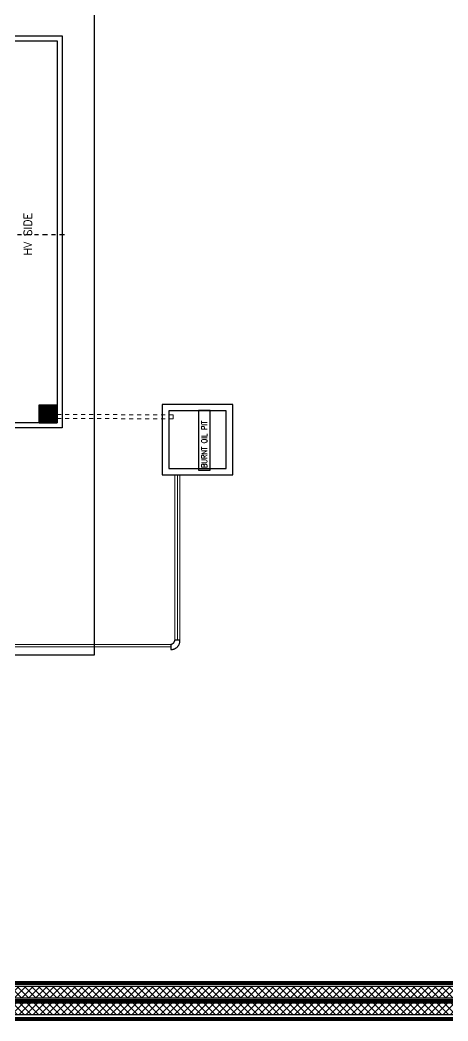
# Model space of a CAD drawing. Header units: metres. Extents: x 530959 to 531458, y 2674234 to 2674577.
# Drawn here: x 531162.49 to 531173.19, y 2674375.03 to 2674400.05 of the extents above; entities that cross this region are included whole.
import ezdxf

# ---------------------------------------------------------------- set-up
doc = ezdxf.new("R2010")
doc.units = ezdxf.units.M
for name, pattern in [('( Dashed )', [0.75, 0.5, -0.25]), ('CENTER', [2, 1.25, -0.25, 0.25, -0.25]), ('CENTER2', [1.125, 0.75, -0.125, 0.125, -0.125]), ('DASHED', [0.75, 0.5, -0.25]), ('HIDDEN', [0.375, 0.25, -0.125])]:
    doc.linetypes.add(name, pattern=pattern)
for name, color, linetype in [('300mm Hume Pipe', 74, 'Continuous'), ('Excavation', 7, 'Continuous'), ('IDT', 7, 'Continuous'), ('Trench (AC)-BL11', 14, 'Continuous')]:
    doc.layers.add(name, color=color, linetype=linetype)
doc.styles.add('RomanS', font='romans.shx')
doc.linetypes.add('FOUNDATION LAYOUT$0$FENCELINE1', pattern='A,6.35,-2.54,[133,ltypeshp.shx,S=2.54,R=0,X=-2.54,Y=0],-2.54,25.4', length=36.83)

# ---------------------------------------------------------------- blocks, each defined once
blk = doc.blocks.new('IDT')
at = {"layer": 'IDT', "color": 8, "linetype": '( Dashed )', "ltscale": 100}
for p, q in [((9.893, 22.22), (9.893, 22.349)), ((9.893, 22.22), (9.893, 22.349)), ((9.663, 22.119), (9.791, 22.119)), ((9.663, 22.119), (9.791, 22.119))]:
    blk.add_line(p, q, dxfattribs=at)
at = {"layer": 'IDT', "color": 8, "linetype": 'DASHED', "lineweight": 0, "ltscale": 20}
for p, q in [((24.537, 22.345), (9.893, 22.345)), ((24.537, 22.345), (9.893, 22.345)), ((9.667, 22.129), (9.667, 17.986)), ((9.667, 22.129), (9.667, 17.986)), ((9.787, 17.986), (9.787, 22.129)), ((9.787, 17.986), (9.787, 22.129)), ((9.893, 22.225), (24.537, 22.225)), ((9.893, 22.225), (24.537, 22.225))]:
    blk.add_line(p, q, dxfattribs=at)
at = {"layer": 'IDT', "color": 8, "linetype": 'CENTER2', "lineweight": 0, "ltscale": 500}
for p, q in [((24.527, 22.285), (9.893, 22.285)), ((24.527, 22.285), (9.893, 22.285)), ((9.727, 22.119), (9.727, 17.986)), ((9.727, 22.119), (9.727, 17.986))]:
    blk.add_line(p, q, dxfattribs=at)
at = {"layer": 'IDT', "color": 253}
for p, q in [((10.103, 17.985), (8.343, 17.985)), ((8.343, 17.985), (8.343, 16.225)), ((9.943, 17.825), (8.503, 17.825)), ((8.503, 17.825), (8.503, 16.385)), ((9.198, 17.863), (8.91, 17.863)), ((8.91, 17.863), (8.91, 16.372)), ((9.198, 16.372), (9.198, 17.863)), ((9.943, 16.385), (9.943, 17.825)), ((10.103, 16.225), (10.103, 17.985)), ((8.503, 16.385), (9.943, 16.385)), ((8.91, 16.372), (9.198, 16.372)), ((8.343, 16.225), (10.103, 16.225))]:
    blk.add_line(p, q, dxfattribs=at)
at = {"layer": 'IDT', "color": 0}
for p, q in [((12.603, 7.01), (12.603, 16.81)), ((12.603, 16.81), (19.553, 16.81)), ((12.728, 7.135), (12.728, 16.685)), ((12.728, 16.685), (19.428, 16.685)), ((12.728, 16.685), (13.178, 16.685)), ((12.728, 16.235), (12.728, 16.685)), ((13.178, 16.685), (13.178, 16.235)), ((13.178, 16.235), (12.728, 16.235)), ((19.553, 7.01), (12.603, 7.01)), ((19.428, 7.135), (12.728, 7.135))]:
    blk.add_line(p, q, dxfattribs=at)
at = {"layer": 'IDT', "color": 253, "linetype": 'HIDDEN', "lineweight": 0, "ltscale": 0.3}
for p, q in [((9.828, 16.582), (12.728, 16.574)), ((9.829, 16.482), (9.829, 16.582)), ((9.828, 16.482), (12.728, 16.474))]:
    blk.add_line(p, q, dxfattribs=at)
at = {"layer": 'IDT', "color": 0, "linetype": 'Continuous'}
for p, q in [((13.178, 16.682), (12.728, 16.682)), ((13.178, 16.655), (12.728, 16.655)), ((13.178, 16.627), (12.728, 16.627)), ((13.178, 16.599), (12.728, 16.599)), ((13.178, 16.571), (12.728, 16.571)), ((13.178, 16.543), (12.728, 16.543)), ((13.178, 16.516), (12.728, 16.516)), ((12.729, 16.685), (12.729, 16.235)), ((12.84, 16.685), (12.84, 16.235)), ((12.951, 16.685), (12.951, 16.235)), ((13.062, 16.685), (13.062, 16.235)), ((13.173, 16.685), (13.173, 16.235)), ((13.178, 16.488), (12.728, 16.488)), ((13.178, 16.46), (12.728, 16.46)), ((13.178, 16.432), (12.728, 16.432)), ((13.178, 16.405), (12.728, 16.405)), ((13.178, 16.377), (12.728, 16.377)), ((13.178, 16.349), (12.728, 16.349)), ((13.178, 16.321), (12.728, 16.321)), ((13.178, 16.293), (12.728, 16.293)), ((13.178, 16.266), (12.728, 16.266)), ((13.178, 16.238), (12.728, 16.238))]:
    blk.add_line(p, q, dxfattribs=at)
at = {"layer": 'IDT', "color": 8, "linetype": 'CENTER', "ltscale": 0.1}
blk.add_line((12.545, 11.985), (27.164, 11.985), dxfattribs=at)
at = {"layer": 'IDT', "color": 7, "linetype": 'FOUNDATION LAYOUT$0$FENCELINE1', "ltscale": 0.01}
blk.add_lwpolyline([(19.911, 22.485), (11.801, 22.485), (11.801, 6.21), (19.731, 6.21), (25.552, 6.21), (25.552, 9.06)], dxfattribs=at)
at = {"layer": 'IDT', "color": 8, "linetype": '( Dashed )', "ltscale": 100}
for centre, radius, start, end in [((9.881, 22.13), 0.219, 87.045, 182.955), ((9.881, 22.13), 0.219, 87.045, 182.955), ((9.909, 22.103), 0.119, 97.7996, 172.2004), ((9.909, 22.103), 0.119, 97.7996, 172.2004)]:
    blk.add_arc(centre, radius, start, end, dxfattribs=at)
at = {"layer": 'IDT', "color": 7, "style": 'RomanS', "width": 0.85}
blk.add_text('BURNT OIL PIT', height=0.144, rotation=270, dxfattribs=at).set_placement((8.982, 17.814))
at = {"layer": 'IDT', "color": 7, "ltscale": 0.1, "style": 'RomanS'}
blk.add_text('HV SIDE', height=0.2, rotation=270, dxfattribs=at).set_placement((13.367, 12.498))

msp = doc.modelspace()

# ---------------------------------------------------------------- hatches: boundary and pattern name
at = {"layer": '300mm Hume Pipe'}
h = msp.add_hatch(dxfattribs=at)
h.set_pattern_fill('ANSI37', color=74, angle=-90)
h.set_pattern_definition([(315, (-2142903.4492, 3207223.71311), (0.0883883476483, 0.0883883476483), []), (45, (-2142903.4492, 3207223.71311), (-0.0883883476483, 0.0883883476483), [])])
edge = h.paths.add_edge_path()
edge.add_line((531263.828, 2674405.51), (531145.176, 2674405.51))
edge.add_arc((531145.176, 2674404.61), 0.9, 90, 180)
edge.add_line((531144.276, 2674404.61), (531144.276, 2674398.225))
edge.add_line((531144.276, 2674398.225), (531144.576, 2674398.225))
edge.add_line((531144.576, 2674398.225), (531144.576, 2674404.31))
edge.add_arc((531145.476, 2674404.31), 0.9, 90, 180, ccw=False)
edge.add_line((531145.476, 2674405.21), (531263.828, 2674405.21))
edge.add_line((531263.828, 2674405.21), (531263.828, 2674405.51))
edge = h.paths.add_edge_path(flags=17)
edge.add_line((531263.828, 2674405.09), (531145.56, 2674405.09))
edge.add_arc((531145.56, 2674404.19), 0.9, 90, 180)
edge.add_line((531144.66, 2674404.19), (531144.66, 2674398.225))
edge.add_line((531144.66, 2674398.225), (531144.96, 2674398.225))
edge.add_line((531144.96, 2674398.225), (531144.96, 2674403.89))
edge.add_arc((531145.86, 2674403.89), 0.9, 90, 180, ccw=False)
edge.add_line((531145.86, 2674404.79), (531263.828, 2674404.79))
edge.add_line((531263.828, 2674404.79), (531263.828, 2674405.09))
h = msp.add_hatch(dxfattribs=at)
h.set_pattern_fill('ANSI37', color=74)
h.set_pattern_definition([(45, (0, 0), (-0.0883883476483, 0.0883883476483), []), (135, (0, 0), (-0.0883883476483, -0.0883883476483), [])])
edge = h.paths.add_edge_path(flags=17)
edge.add_line((531137.221, 2674376.497), (531137.221, 2674392.245))
edge.add_arc((531138.121, 2674392.245), 0.9, 90, 180, ccw=False)
edge.add_line((531138.121, 2674393.145), (531141.104, 2674393.145))
edge.add_line((531141.104, 2674393.145), (531141.104, 2674392.845))
edge.add_line((531141.104, 2674392.845), (531138.421, 2674392.845))
edge.add_arc((531138.421, 2674391.945), 0.9, 90, 180)
edge.add_line((531137.521, 2674391.945), (531137.521, 2674376.797))
edge.add_arc((531138.421, 2674376.797), 0.9, 180, 270)
edge.add_line((531138.421, 2674375.897), (531263.828, 2674375.897))
edge.add_line((531263.828, 2674375.897), (531263.828, 2674375.597))
edge.add_line((531263.828, 2674375.597), (531138.121, 2674375.597))
edge.add_arc((531138.121, 2674376.497), 0.9, 180, 270, ccw=False)
edge = h.paths.add_edge_path()
edge.add_line((531138.001, 2674375.477), (531263.828, 2674375.477))
edge.add_line((531263.828, 2674375.477), (531263.828, 2674375.177))
edge.add_line((531263.828, 2674375.177), (531137.701, 2674375.177))
edge.add_arc((531137.701, 2674376.077), 0.9, 180, 270, ccw=False)
edge.add_line((531136.801, 2674376.077), (531136.801, 2674392.629))
edge.add_arc((531137.701, 2674392.629), 0.9, 90, 180, ccw=False)
edge.add_line((531137.701, 2674393.529), (531141.104, 2674393.529))
edge.add_line((531141.104, 2674393.529), (531141.104, 2674393.229))
edge.add_line((531141.104, 2674393.229), (531138.001, 2674393.229))
edge.add_arc((531138.001, 2674392.329), 0.9, 90, 180)
edge.add_line((531137.101, 2674392.329), (531137.101, 2674376.377))
edge.add_arc((531138.001, 2674376.377), 0.9, 180, 270)

# ---------------------------------------------------------------- linework, layer by layer
at = {"layer": '300mm Hume Pipe', "color": 74}
for points in [[(531138.001, 2674375.477), (531263.828, 2674375.477), (531263.828, 2674375.177), (531137.701, 2674375.177, -0.414214), (531136.801, 2674376.077), (531136.801, 2674392.629, -0.414214), (531137.701, 2674393.529), (531141.104, 2674393.529), (531141.104, 2674393.229), (531138.001, 2674393.229, 0.414214), (531137.101, 2674392.329), (531137.101, 2674376.377, 0.414214)], [(531137.221, 2674376.497), (531137.221, 2674392.245, -0.414214), (531138.121, 2674393.145), (531141.104, 2674393.145), (531141.104, 2674392.845), (531138.421, 2674392.845, 0.414214), (531137.521, 2674391.945), (531137.521, 2674376.797, 0.414214), (531138.421, 2674375.897), (531263.828, 2674375.897), (531263.828, 2674375.597), (531138.121, 2674375.597, -0.414214)]]:
    msp.add_lwpolyline(points, format="xyb", close=True, dxfattribs=at)
at = {"layer": 'Excavation', "const_width": 0.1}
msp.add_lwpolyline([(531143.175, 2674393.81), (531141.226, 2674393.179), (531137.151, 2674393.179), (531137.151, 2674375.527), (531263.914, 2674375.527)], dxfattribs=at)
at = {"layer": 'Trench (AC)-BL11', "const_width": 0.1}
msp.add_lwpolyline([(531136.701, 2674375.977), (531136.701, 2674392.729, -0.414214), (531137.601, 2674393.629), (531141.226, 2674393.629), (531141.226, 2674392.729), (531138.501, 2674392.729, 0.414214), (531137.601, 2674391.829), (531137.601, 2674376.877, 0.414214), (531138.501, 2674375.977), (531263.914, 2674375.977), (531263.914, 2674375.077), (531137.601, 2674375.077, -0.414214)], format="xyb", close=True, dxfattribs=at)

# ---------------------------------------------------------------- block references
at = {"layer": 'IDT', "color": 8, "rotation": 180}
msp.add_blockref('IDT', (531176.147, 2674406.663), dxfattribs=at)

doc.saveas('drawing.dxf')
